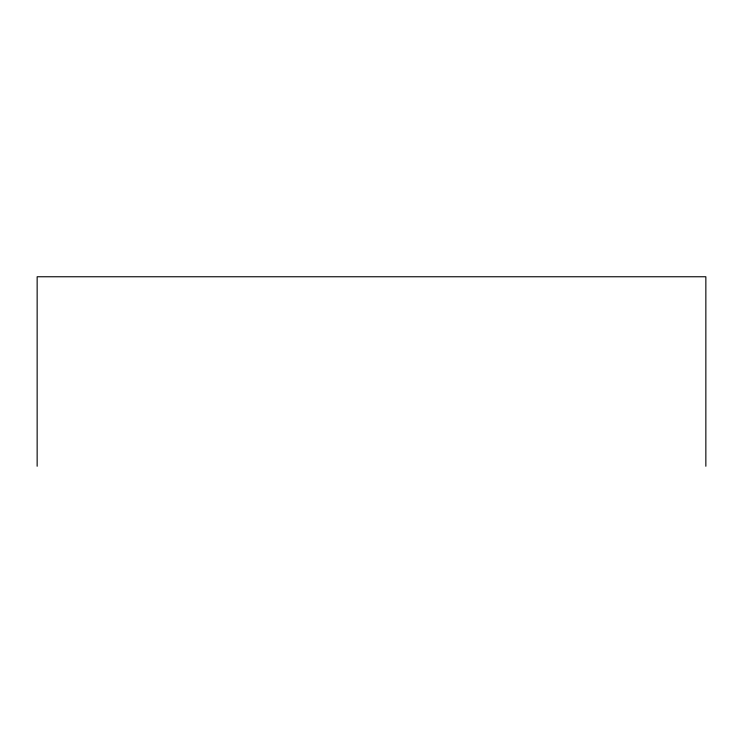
<?xml version="1.0" encoding="UTF-8"?>
<svg xmlns="http://www.w3.org/2000/svg" width="743" height="743" viewBox="0 0 743 743"><rect width="100%" height="100%" fill="white"/><g stroke="black" fill="none" stroke-linecap="round" stroke-linejoin="round"><path stroke-width="1.11" d="M705.85 466.242L705.85 276.758L37.15 276.758L37.15 466.242"/></g></svg>
